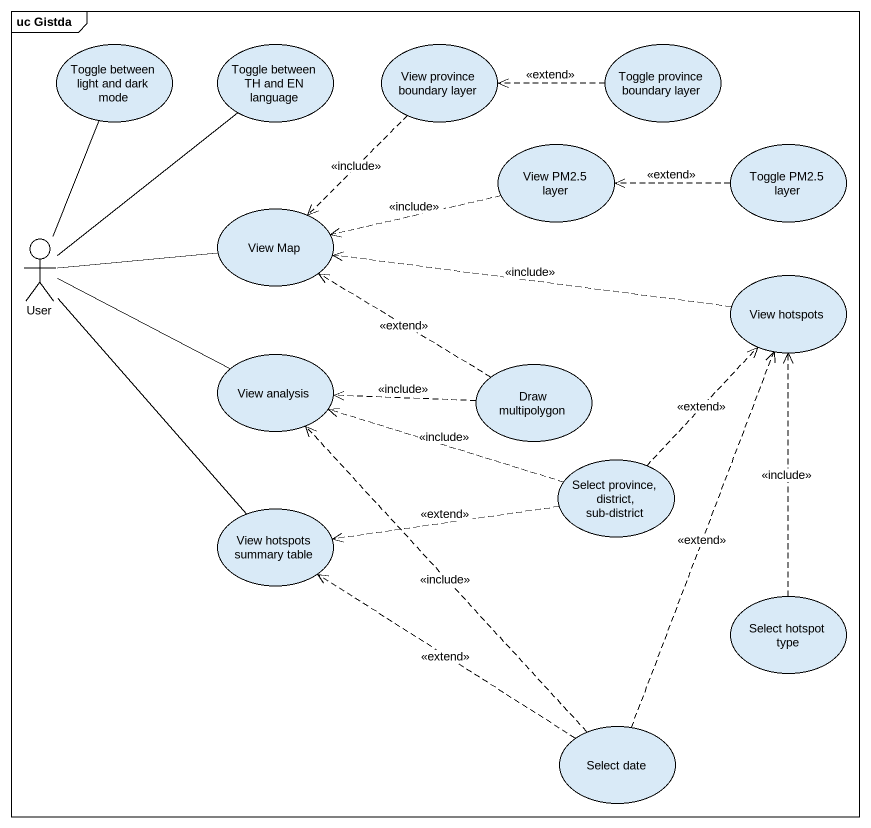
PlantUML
@startuml
mainframe uc Gistda
usecase "Toggle between light and dark mode" as Toggle_between_light_and
usecase "Toggle between TH and EN language" as Toggle_between_TH_and_EN
usecase "View province boundary layer" as View_province_boundary_layer
usecase "Toggle province boundary layer" as Toggle_province_boundary
usecase "View PM2.5 layer" as View_PM2_5_layer
usecase "Toggle PM2.5 layer" as Toggle_PM2_5_layer
usecase "View Map" as View_Map
actor User
usecase "View hotspots" as View_hotspots
usecase "View analysis" as View_analysis
usecase "Draw multipolygon" as Draw_multipolygon
usecase "Select province, district, sub-district" as Select_province_district
usecase "View hotspots summary table" as View_hotspots_summary_table
usecase "Select hotspot type" as Select_hotspot_type
usecase "Select date" as Select_date
View_province_boundary_layer ..> View_Map : <<include>>
Toggle_province_boundary .left.> View_province_boundary_layer : <<extend>>
View_PM2_5_layer .left.> View_Map : <<include>>
Toggle_PM2_5_layer .left.> View_PM2_5_layer : <<extend>>
User -up- Toggle_between_light_and
User -up- Toggle_between_TH_and_EN
User -right- View_Map
User -- View_hotspots_summary_table
View_hotspots .left.> View_Map : <<include>>
View_analysis -left- User
Draw_multipolygon .up.> View_Map : <<extend>>
Draw_multipolygon .left.> View_analysis : <<include>>
Select_province_district .up.> View_hotspots : <<extend>>
Select_province_district .left.> View_analysis : <<include>>
Select_province_district .left.> View_hotspots_summary_table : <<extend>>
Select_hotspot_type .up.> View_hotspots : <<include>>
Select_date .up.> View_hotspots : <<extend>>
Select_date .up.> View_analysis : <<include>>
Select_date .up.> View_hotspots_summary_table : <<extend>>
@enduml
